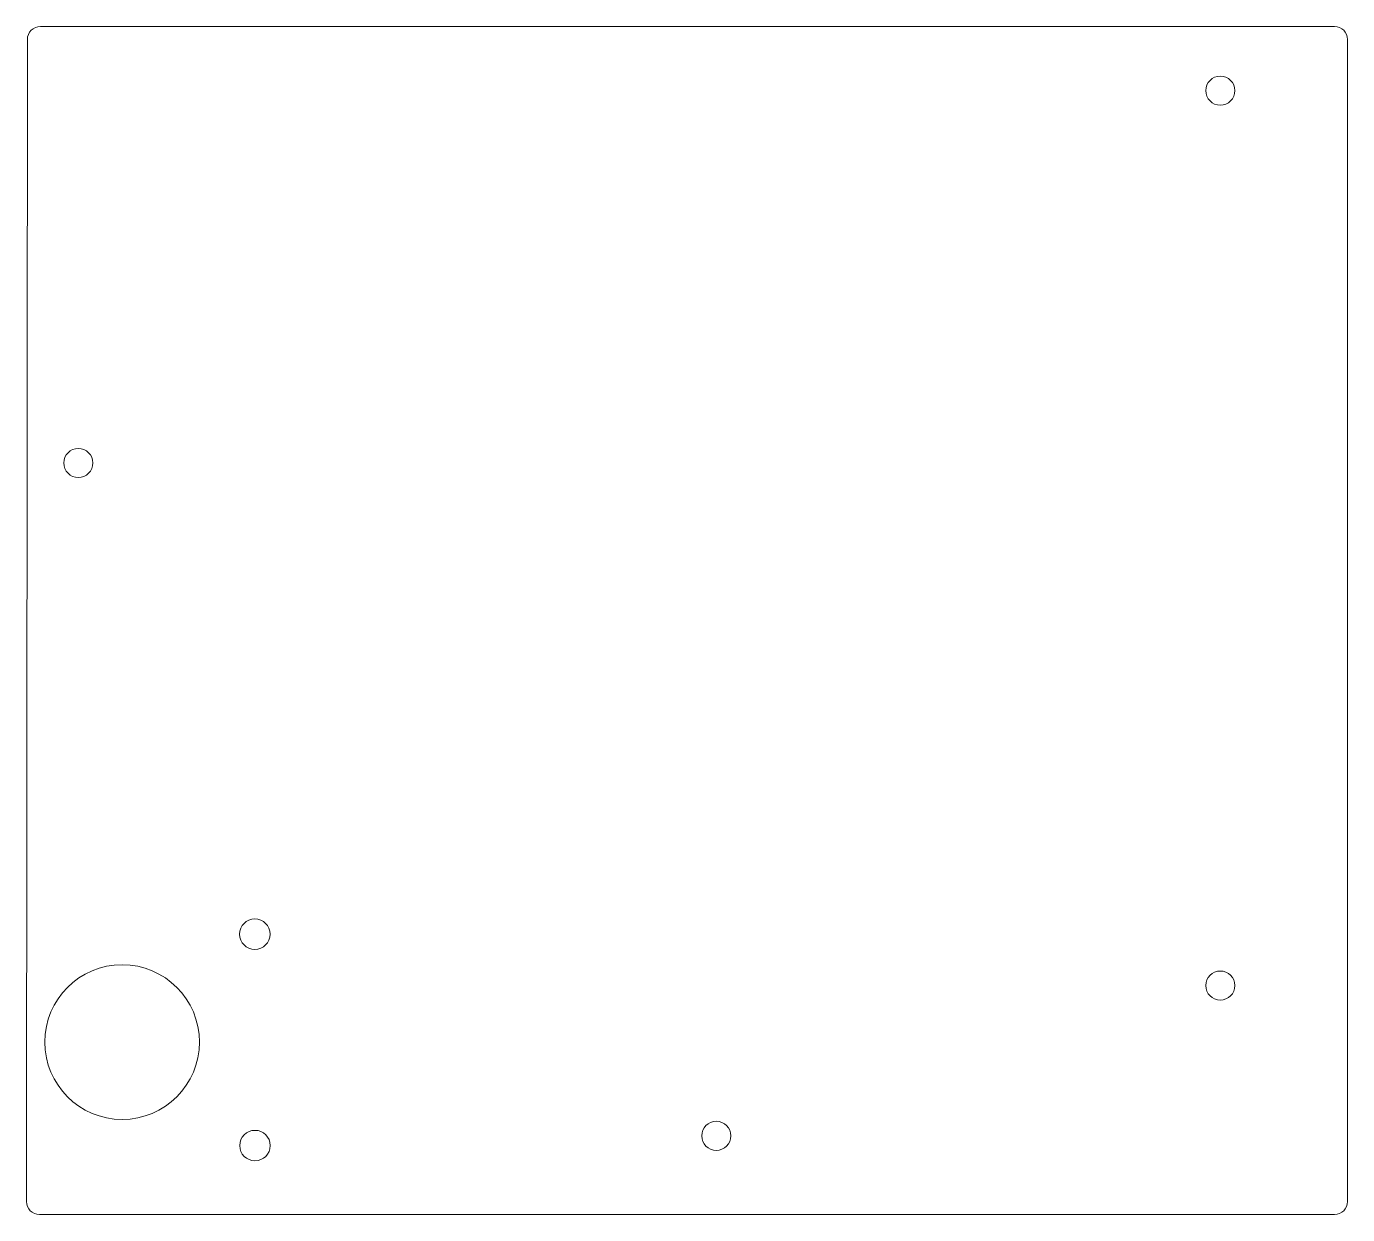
# Model space of a CAD drawing. Header units: millimetres. Extents: x 159.9 to 259.9, y 103.8 to 193.7.
import ezdxf

# ---------------------------------------------------------------- set-up
doc = ezdxf.new("R2010")
doc.units = ezdxf.units.MM
doc.header["$MEASUREMENT"] = 0
doc.layers.add('レイヤー 1', color=7, linetype='Continuous', lineweight=0)

msp = doc.modelspace()

# ---------------------------------------------------------------- linework, layer by layer
at = {"layer": 'レイヤー 1'}
for centre in [(250.25, 188.794), (163.835, 160.626), (250.25, 121.095), (212.11, 109.726)]:
    msp.add_circle(centre, 1.1, dxfattribs=at)
at = {"layer": 'レイヤー 1', "color": 18, "lineweight": 0, "true_color": 0x000000}
for centre, radius in [((177.194, 124.981), 1.154), ((167.152, 116.818), 5.85), ((177.204, 108.988), 1.154)]:
    msp.add_circle(centre, radius, dxfattribs=at)
msp.add_open_spline([(159.91, 104.771), (159.91, 104.219), (160.357, 103.771), (160.909, 103.77), (160.909, 103.77), (160.909, 103.77), (160.909, 103.77), (160.909, 103.77), (258.879, 103.77), (258.879, 103.77), (259.432, 103.77), (259.879, 104.218), (259.879, 104.77), (259.879, 104.77), (259.879, 192.651), (259.879, 192.651), (259.879, 193.203), (259.432, 193.651), (258.879, 193.651), (258.879, 193.651), (160.979, 193.651), (160.979, 193.651), (160.427, 193.651), (159.979, 193.203), (159.979, 192.651), (159.979, 192.651), (159.91, 107.97), (159.91, 107.97), (159.91, 107.97), (159.91, 104.776), (159.91, 104.776), (159.91, 104.776), (159.91, 104.771), (159.91, 104.771)], degree=3, knots=[0, 0, 0, 0, 1, 1, 1, 2, 2, 2, 3, 3, 3, 4, 4, 4, 5, 5, 5, 6, 6, 6, 7, 7, 7, 8, 8, 8, 9, 9, 9, 10, 10, 10, 11, 11, 11, 11], dxfattribs=at)

doc.saveas('drawing.dxf')
